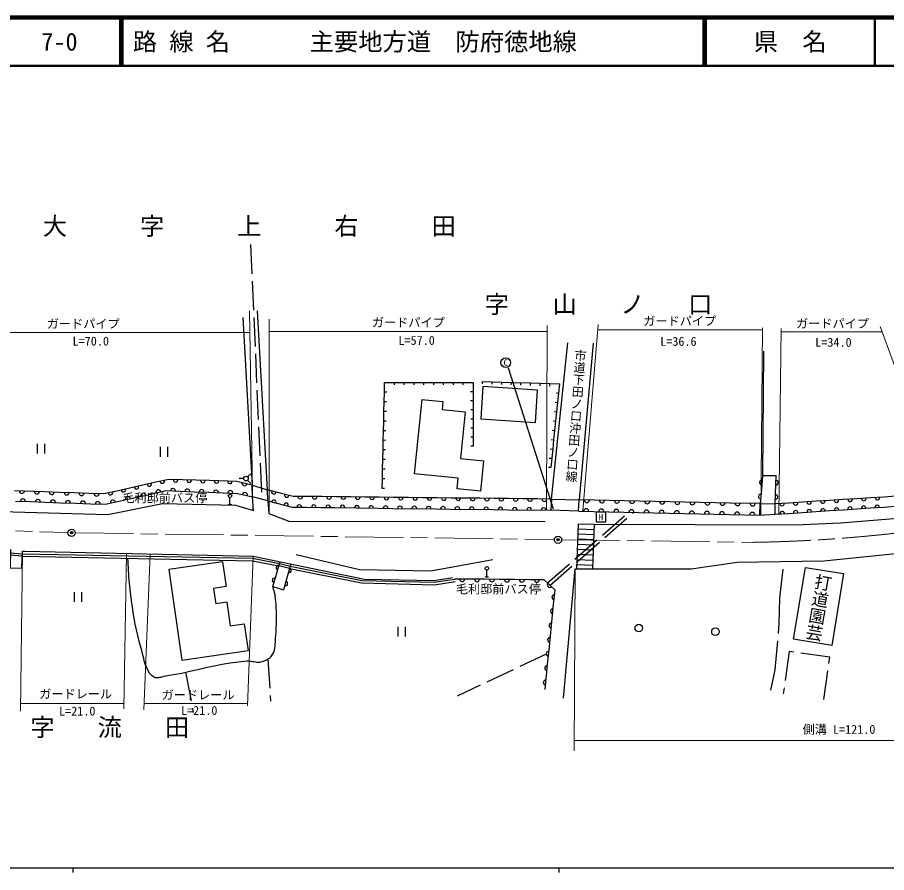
# Model space of a CAD drawing. Units: millimetres, scale not verified. Extents: x 40000 to 680000, y 20000 to 380000.
# Drawn here: x 156611 to 335448, y 204000 to 380000 of the extents above; entities that cross this region are included whole.
import ezdxf
from ezdxf.enums import TextEntityAlignment as Align

# ---------------------------------------------------------------- set-up
doc = ezdxf.new("R2010")
doc.units = ezdxf.units.MM
doc.header["$LTSCALE"] = 1000
doc.header["$PDMODE"] = 32
doc.header["$PDSIZE"] = 500
doc.linetypes.add('CHAIN', pattern=[18.5, 12, -1.5, 3.5, -1.5])
doc.linetypes.add('DASHED', pattern=[7.5, 6, -1.5])
for name, color, linetype, lineweight in [('M-BGD', 7, 'Continuous', 25), ('M-BGD-EXST', 7, 'Continuous', 25), ('M-BMK', 2, 'CHAIN', 13), ('M-BMK-SRVR', 3, 'Continuous', 25), ('M-STR-HTXT', 7, 'Continuous', 13), ('M-STR-STRC', 7, 'Continuous', 25), ('M-TTL', 2, 'Continuous', 140), ('M-TTL-BAND', 7, 'Continuous', 25), ('M-TTL-LINE', 7, 'Continuous', 50)]:
    doc.layers.add(name, color=color, linetype=linetype, lineweight=lineweight)
for name, color, linetype in [('M-BMK-HTXT', 7, 'Continuous'), ('M-OTRS', 6, 'Continuous'), ('M-TTL-TXT', 7, 'Continuous')]:
    doc.layers.add(name, color=color, linetype=linetype)
doc.styles.add('@ＭＳ ゴシック', font='')
doc.styles.add('ＭＳ ゴシック', font='')
doc.styles.get('@ＭＳ ゴシック').set_extended_font_data('@MS Gothic')
doc.styles.get('ＭＳ ゴシック').set_extended_font_data('MS Gothic')

msp = doc.modelspace()

# ---------------------------------------------------------------- linework, layer by layer
at = {"layer": 'M-BGD', "linetype": 'DASHED'}
for p, q in [((204597, 333235), (206812, 282207)), ((204933, 283744), (208061, 282785)), ((208115, 280515), (204971, 281350)), ((266515, 280877), (272221, 280689)), ((309451, 279932), (312512, 279878)), ((265678, 263614), (282411, 278187)), ((266193, 263134), (283451, 278163)), ((272071, 278417), (266347, 278559)), ((309350, 277587), (312552, 277752)), ((157630, 269129), (155174, 269302)), ((155181, 269802), (157657, 269629)), ((212594, 266609), (210425, 267101)), ((210569, 267582), (212728, 267092)), ((265409, 248957), (247087, 240331)), ((315389, 249482), (314170, 240767)), ((323758, 248312), (315389, 249482)), ((208114, 247916), (208704, 239303)), ((322539, 239596), (323758, 248312)), ((191230, 245223), (192807, 236924))]:
    msp.add_line(p, q, dxfattribs=at)
at = {"layer": 'M-BGD'}
for p, q in [((208061, 282785), (205993, 319629)), ((203005, 318260), (204933, 283744)), ((266515, 280877), (269877, 313019)), ((275040, 312975), (272221, 280689)), ((310090, 311281), (309917, 285712)), ((232110, 302870), (232154, 304851)), ((232154, 304851), (234176, 304856)), ((234176, 304856), (236199, 304861)), ((234178, 304356), (234176, 304856)), ((236199, 304861), (240243, 304871)), ((236200, 304361), (236199, 304861)), ((238222, 304366), (238221, 304866)), ((240243, 304871), (242265, 304876)), ((240244, 304371), (240243, 304871)), ((242265, 304876), (244287, 304881)), ((242266, 304376), (242265, 304876)), ((244287, 304881), (246309, 304886)), ((244288, 304381), (244287, 304881)), ((246309, 304886), (250353, 304896)), ((246310, 304386), (246309, 304886)), ((248332, 304391), (248331, 304891)), ((250353, 304896), (250359, 303022)), ((252296, 304589), (252313, 305089)), ((252313, 305089), (254289, 305024)), ((254273, 304525), (254289, 305024)), ((254289, 305024), (256265, 304960)), ((256249, 304460), (256265, 304960)), ((256265, 304960), (258241, 304895)), ((258225, 304396), (258241, 304895)), ((258241, 304895), (262194, 304766)), ((260201, 304331), (260217, 304831)), ((262177, 304267), (262194, 304766)), ((262194, 304766), (264170, 304702)), ((264153, 304202), (264170, 304702)), ((264170, 304702), (266146, 304637)), ((266130, 304137), (266146, 304637)), ((266146, 304637), (268122, 304573)), ((268122, 304573), (267729, 300745)), ((232065, 300890), (232110, 302870)), ((232610, 302859), (232110, 302870)), ((249859, 303021), (250359, 303022)), ((250359, 303022), (250385, 295529)), ((252379, 304019), (251953, 297362)), ((263626, 303300), (252379, 304019)), ((263200, 296643), (263626, 303300)), ((267428, 302710), (267926, 302659)), ((232021, 298909), (232065, 300890)), ((232565, 300878), (232065, 300890)), ((239800, 301363), (238262, 286079)), ((239800, 301363), (244162, 300924)), ((244162, 300924), (243998, 299289)), ((249866, 301147), (250366, 301149)), ((267232, 300796), (267729, 300745)), ((267729, 300745), (267533, 298831)), ((231976, 296928), (232021, 298909)), ((232520, 298897), (232021, 298909)), ((243998, 299289), (248754, 298811)), ((248754, 298811), (247789, 289220)), ((249872, 299274), (250372, 299276)), ((267035, 298882), (267533, 298831)), ((267533, 298831), (267336, 296918)), ((231931, 294947), (231976, 296928)), ((232476, 296917), (231976, 296928)), ((249878, 297401), (250378, 297402)), ((251953, 297362), (263200, 296643)), ((266839, 296969), (267336, 296918)), ((267336, 296918), (267140, 295004)), ((249885, 295527), (250385, 295529)), ((250385, 295529), (250391, 293656)), ((231887, 292966), (231931, 294947)), ((232431, 294936), (231931, 294947)), ((249891, 293654), (250391, 293656)), ((250391, 293656), (250398, 291782)), ((266642, 295055), (267140, 295004)), ((267140, 295004), (266943, 293090)), ((231842, 290985), (231887, 292966)), ((232387, 292955), (231887, 292966)), ((250398, 291782), (249898, 291780)), ((266446, 293141), (266943, 293090)), ((266943, 293090), (266747, 291176)), ((231798, 289005), (231842, 290985)), ((232342, 290974), (231842, 290985)), ((266249, 291227), (266747, 291176)), ((266747, 291176), (266550, 289262)), ((231753, 287024), (231798, 289005)), ((232297, 288993), (231798, 289005)), ((247789, 289220), (252489, 288747)), ((252489, 288747), (251862, 282514)), ((266053, 289314), (266550, 289262)), ((266550, 289262), (266354, 287349)), ((231708, 285043), (231753, 287024)), ((232253, 287012), (231753, 287024)), ((266354, 287349), (265856, 287400)), ((187770, 284920), (185101, 284322)), ((193363, 284754), (187770, 284920)), ((196160, 284671), (193363, 284754)), ((201754, 284504), (196160, 284671)), ((204933, 283744), (201754, 284504)), ((231664, 283062), (231708, 285043)), ((232208, 285032), (231708, 285043)), ((247302, 285170), (238262, 286079)), ((247083, 282994), (247302, 285170)), ((309917, 285712), (309684, 282822)), ((309917, 285712), (312712, 285698)), ((312512, 279878), (312712, 285698)), ((162143, 282360), (156001, 282576)), ((179764, 283125), (177096, 282526)), ((182433, 283723), (179764, 283125)), ((185101, 284322), (182433, 283723)), ((184043, 281912), (187154, 282614)), ((187154, 282614), (190104, 282501)), ((204971, 281350), (204933, 283744)), ((208115, 280515), (208061, 282785)), ((210708, 282108), (208061, 282785)), ((232164, 283051), (231664, 283062)), ((251862, 282514), (247083, 282994)), ((309684, 282822), (309451, 279932)), ((165214, 282252), (162143, 282360)), ((168285, 282144), (165214, 282252)), ((171356, 282036), (168285, 282144)), ((174427, 281928), (171356, 282036)), ((177096, 282526), (174427, 281928)), ((177822, 280507), (180933, 281209)), ((180933, 281209), (184043, 281912)), ((190104, 282501), (193054, 282388)), ((193054, 282388), (196004, 282275)), ((196004, 282275), (201904, 282048)), ((201904, 282048), (204971, 281350)), ((205196, 278550), (204971, 281350)), ((213355, 281431), (210708, 282108)), ((216308, 281400), (213355, 281431)), ((219261, 281369), (216308, 281400)), ((222215, 281338), (219261, 281369)), ((225168, 281308), (222215, 281338)), ((228121, 281277), (225168, 281308)), ((231075, 281246), (228121, 281277)), ((234028, 281215), (231075, 281246)), ((236981, 281185), (234028, 281215)), ((239935, 281154), (236981, 281185)), ((242888, 281123), (239935, 281154)), ((245842, 281092), (242888, 281123)), ((248795, 281061), (245842, 281092)), ((251748, 281031), (248795, 281061)), ((254702, 281000), (251748, 281031)), ((257655, 280969), (254702, 281000)), ((260608, 280938), (257655, 280969)), ((263562, 280908), (260608, 280938)), ((266515, 280877), (263562, 280908)), ((266515, 280877), (266347, 278559)), ((329348, 280942), (326542, 280765)), ((332154, 281119), (329348, 280942)), ((334960, 281297), (332154, 281119)), ((338001, 281536), (334960, 281297)), ((156198, 280447), (159284, 280340)), ((159284, 280340), (162369, 280233)), ((162369, 280233), (165455, 280126)), ((165455, 280126), (168541, 280019)), ((168541, 280019), (171626, 279912)), ((171626, 279912), (174712, 279805)), ((174712, 279805), (177822, 280507)), ((208115, 280515), (213154, 279214)), ((213154, 279214), (216109, 279178)), ((216109, 279178), (219064, 279141)), ((219064, 279141), (222020, 279105)), ((222020, 279105), (230885, 278996)), ((230885, 278996), (233840, 278959)), ((272071, 278417), (272221, 280689)), ((275323, 280626), (272221, 280689)), ((284631, 280437), (275323, 280626)), ((287734, 280373), (284631, 280437)), ((297041, 280184), (287734, 280373)), ((300144, 280121), (297041, 280184)), ((303246, 280058), (300144, 280121)), ((309451, 279932), (303246, 280058)), ((309350, 277587), (309451, 279932)), ((315318, 280055), (312512, 279878)), ((312552, 277752), (312512, 279878)), ((318124, 280232), (315318, 280055)), ((320930, 280410), (318124, 280232)), ((323736, 280587), (320930, 280410)), ((326542, 280765), (323736, 280587)), ((329319, 278859), (332114, 279043)), ((332114, 279043), (334908, 279228)), ((334908, 279228), (337995, 279490)), ((233840, 278959), (242706, 278850)), ((242706, 278850), (245661, 278814)), ((245661, 278814), (254526, 278705)), ((254526, 278705), (257482, 278668)), ((257482, 278668), (266347, 278559)), ((272071, 278417), (275177, 278347)), ((275177, 278347), (278284, 278278)), ((278284, 278278), (281391, 278209)), ((281391, 278209), (284497, 278140)), ((284497, 278140), (287604, 278071)), ((287604, 278071), (290710, 278002)), ((290710, 278002), (300030, 277795)), ((300030, 277795), (303137, 277726)), ((303137, 277726), (309350, 277587)), ((312552, 277752), (315347, 277936)), ((315347, 277936), (318141, 278121)), ((318141, 278121), (320936, 278305)), ((320936, 278305), (323730, 278490)), ((323730, 278490), (326525, 278674)), ((326525, 278674), (329319, 278859)), ((157630, 269129), (204951, 268186)), ((157657, 269629), (205005, 268685)), ((205005, 268685), (210569, 267582)), ((198825, 267939), (187798, 266359)), ((198825, 267939), (199554, 262851)), ((204951, 268186), (210425, 267101)), ((209927, 265433), (210692, 267992)), ((212854, 267546), (211366, 262166)), ((316306, 252019), (318736, 266821)), ((318736, 266821), (326577, 265534)), ((187798, 266359), (190464, 247749)), ((209163, 262875), (209927, 265433)), ((326577, 265534), (324146, 250732)), ((249649, 264389), (246574, 264422)), ((252723, 264356), (249649, 264389)), ((255798, 264324), (252723, 264356)), ((258872, 264291), (255798, 264324)), ((261947, 264258), (258872, 264291)), ((265021, 264226), (261947, 264258)), ((267242, 262158), (265021, 264226)), ((199554, 262851), (196974, 262482)), ((196974, 262482), (197423, 259344)), ((209163, 262875), (211366, 262166)), ((266946, 259232), (267242, 262158)), ((199699, 259670), (197423, 259344)), ((199699, 259670), (200396, 254803)), ((266056, 250453), (266946, 259232)), ((200396, 254803), (203277, 255215)), ((203277, 255215), (204067, 249698)), ((265760, 247527), (266056, 250453)), ((324146, 250732), (316306, 252019)), ((190464, 247749), (204067, 249698)), ((265167, 241675), (265760, 247527))]:
    msp.add_line(p, q, dxfattribs=at)
for points in [[(134600, 281195), (134731, 279596), (136129, 278779), (175240, 277670), (186468, 279941), (201502, 279590), (205196, 278550)], [(208115, 280515), (208368, 277896), (212451, 276297), (265183, 276225)], [(275371, 275675), (316665, 275556), (325946, 276003), (336121, 276818), (347248, 277925)], [(67891, 273279), (155190, 270479), (155138, 266719), (157497, 266644), (157684, 270122), (158147, 270164), (205117, 269140)], [(268989, 239892), (271344, 266509), (295262, 266521), (304683, 267921), (322502, 268187), (354069, 271404), (388513, 272696)], [(205117, 269140), (228006, 264424), (242380, 264132), (246112, 264705)], [(213964, 269447), (227032, 266378), (241690, 266091), (254415, 268464)], [(212594, 266609), (227395, 263614), (242405, 263246), (246654, 263928)], [(212728, 267092), (227451, 264113), (242371, 263747), (246574, 264422)]]:
    msp.add_lwpolyline(points, dxfattribs=at)
at = {"layer": 'M-BGD', "linetype": 'DASHED'}
for points in [[(179295, 268697), (179334, 268059), (179368, 267421), (179399, 266782), (179430, 266143), (179461, 265504), (179497, 264866), (179539, 264228), (179589, 263591), (179649, 262955), (179722, 262320), (179874, 261122), (180030, 259922), (180195, 258723), (180372, 257526), (180567, 256332), (180782, 255142), (181022, 253958), (181292, 252782), (181595, 251615), (181936, 250458), (182125, 249791), (182298, 249094), (182467, 248384), (182646, 247674), (182850, 246980), (183092, 246316), (183387, 245699), (183747, 245142), (184188, 244660), (184724, 244269), (184933, 244176), (185153, 244130), (185382, 244123), (185617, 244146), (185858, 244192), (186101, 244253), (186345, 244321), (186589, 244389), (186829, 244449), (187065, 244492), (188745, 244758), (190418, 245076), (192085, 245432), (193750, 245807), (195413, 246185), (197078, 246551), (198746, 246888), (200420, 247179), (202101, 247408), (203793, 247558), (204089, 247563), (204386, 247543), (204684, 247506), (204982, 247461), (205280, 247413), (205577, 247369), (205873, 247339), (206167, 247327), (206459, 247342), (206748, 247391), (207000, 247456), (207253, 247533), (207504, 247623), (207750, 247727), (207990, 247845), (208219, 247977), (208435, 248126), (208636, 248291), (208818, 248473), (208979, 248674), (209192, 249024), (209356, 249397), (209478, 249789), (209565, 250196), (209624, 250615), (209663, 251041), (209689, 251470), (209708, 251900), (209730, 252326), (209759, 252744), (209825, 253567), (209875, 254393), (209911, 255220), (209930, 256047), (209931, 256875), (209914, 257703), (209878, 258529), (209823, 259354), (209746, 260177), (209648, 260996), (209618, 261188), (209580, 261378), (209536, 261566), (209486, 261754), (209434, 261941), (209378, 262128), (209322, 262314), (209267, 262501), (209213, 262687), (209163, 262875)], [(311655, 241530), (312510, 245729), (313365, 255241), (313495, 260502), (314322, 268065)]]:
    msp.add_lwpolyline(points, dxfattribs=at)
at = {"layer": 'M-BGD'}
for centre, radius, start, end in [((186445, 284580), 458, 187.34175, 17.93675), ((189167, 284846), 468, 174.31072, 2.28441), ((191964, 284763), 468, 174.31022, 2.28494), ((194761, 284680), 468, 174.31139, 2.285), ((197558, 284597), 468, 174.31139, 2.285), ((200355, 284513), 468, 174.31074, 2.28561), ((309784, 284268), 484, 83.44516, 267.33808), ((312677, 284242), 486, 266.3163, 89.73379), ((178439, 282784), 458, 187.34175, 17.93675), ((181108, 283383), 458, 187.3417, 17.93803), ((183776, 283981), 458, 187.3417, 17.93803), ((185606, 282231), 532, 16.21499, 189.22429), ((188629, 282565), 492, 356.88485, 178.72629), ((191579, 282452), 492, 356.88368, 178.7263), ((194529, 282339), 492, 356.88368, 178.7263), ((197479, 282226), 492, 356.88485, 178.72629), ((200429, 282113), 492, 356.88372, 178.72625), ((203355, 284170), 547, 171.45459, 341.63866), ((157537, 282535), 512, 179.36054, 356.60898), ((157741, 280379), 515, 359.66019, 176.37056), ((160608, 282427), 512, 179.36114, 356.60842), ((160826, 280272), 515, 359.66079, 176.37001), ((163679, 282318), 512, 179.36003, 356.60841), ((166750, 282210), 512, 179.36054, 356.60898), ((169821, 282102), 512, 179.36054, 356.60898), ((172892, 281994), 512, 179.36054, 356.60898), ((175771, 282186), 458, 187.34195, 17.93779), ((179385, 280827), 532, 16.21446, 189.22506), ((182495, 281529), 532, 16.21499, 189.22429), ((203432, 281675), 525, 349.88257, 164.46859), ((209374, 282405), 457, 160.30544, 351.0029), ((212021, 281728), 457, 160.30544, 351.0029), ((214831, 281408), 492, 178.5084, 0.29736), ((217785, 281377), 492, 178.50842, 0.29851), ((220738, 281346), 492, 178.5084, 0.29736), ((223691, 281315), 492, 178.50842, 0.29851), ((226645, 281285), 492, 178.50782, 0.29793), ((229598, 281254), 492, 178.50842, 0.29851), ((232551, 281223), 492, 178.50782, 0.29793), ((235505, 281192), 492, 178.50727, 0.2985), ((238458, 281161), 492, 178.50782, 0.29909), ((241411, 281131), 492, 178.50841, 0.29735), ((244365, 281100), 492, 178.50842, 0.29851), ((247318, 281069), 492, 178.50841, 0.29735), ((250271, 281038), 492, 178.50842, 0.29851), ((253225, 281008), 492, 178.5084, 0.29736), ((256178, 280977), 492, 178.50842, 0.29851), ((259131, 280946), 492, 178.5084, 0.29736), ((262085, 280915), 492, 178.50842, 0.29851), ((265038, 280885), 492, 178.5084, 0.29736), ((309551, 281378), 484, 83.44506, 267.33817), ((312576, 281332), 486, 266.3163, 89.73379), ((327947, 280823), 470, 179.90404, 7.32916), ((330753, 281000), 470, 179.90579, 7.32734), ((333559, 281178), 470, 179.90518, 7.32802), ((163912, 280165), 515, 359.6613, 176.37057), ((166997, 280058), 515, 359.66019, 176.37056), ((170083, 279951), 515, 359.66019, 176.37056), ((173168, 279844), 515, 359.66075, 176.37004), ((176274, 280125), 532, 16.21499, 189.22429), ((209391, 280250), 438, 337.39305, 173.64907), ((211910, 279599), 438, 337.39277, 173.64935), ((214632, 279203), 493, 358.43608, 180.15292), ((217587, 279167), 493, 358.43608, 180.15292), ((220542, 279131), 493, 358.43722, 180.15177), ((223497, 279094), 493, 358.43608, 180.15292), ((226452, 279058), 493, 358.43608, 180.15292), ((229408, 279021), 493, 358.43608, 180.15292), ((232363, 278985), 493, 358.43722, 180.15293), ((235318, 278949), 493, 358.43664, 180.15234), ((238273, 278912), 493, 358.4355, 180.15348), ((241228, 278876), 493, 358.4355, 180.15348), ((244183, 278840), 493, 358.4355, 180.15348), ((247139, 278803), 493, 358.43664, 180.15234), ((250094, 278767), 493, 358.4355, 180.15348), ((253049, 278730), 493, 358.43609, 180.1529), ((256004, 278694), 493, 358.43609, 180.1529), ((258959, 278658), 493, 358.43724, 180.15176), ((261914, 278621), 493, 358.43609, 180.1529), ((264870, 278585), 493, 358.43608, 180.15292), ((273773, 280675), 518, 180.77071, 356.89716), ((276875, 280612), 518, 180.77125, 356.8977), ((279978, 280549), 518, 180.77066, 356.89832), ((283080, 280486), 518, 180.77066, 356.89832), ((286183, 280423), 518, 180.77069, 356.89718), ((289285, 280359), 518, 180.77183, 356.89715), ((292388, 280296), 518, 180.77011, 356.89885), ((295490, 280233), 518, 180.77011, 356.89885), ((298593, 280170), 518, 180.77181, 356.89717), ((301695, 280107), 518, 180.77181, 356.89717), ((304798, 280044), 518, 180.77068, 356.89829), ((307900, 279981), 518, 180.77011, 356.89885), ((313917, 279936), 470, 179.90404, 7.32916), ((316723, 280113), 470, 179.90579, 7.32734), ((319529, 280291), 470, 179.90404, 7.32916), ((322335, 280468), 470, 179.90572, 7.32741), ((325125, 278614), 468, 359.8399, 187.71599), ((325141, 280646), 470, 179.90579, 7.32734), ((327920, 278799), 468, 359.83921, 187.71554), ((330714, 278983), 468, 359.8399, 187.71599), ((333509, 279168), 468, 359.83929, 187.71668), ((273624, 278364), 518, 0.73969, 176.71221), ((276730, 278295), 518, 0.73969, 176.71221), ((279837, 278226), 518, 0.73858, 176.71222), ((282943, 278157), 518, 0.73858, 176.71222), ((286050, 278087), 518, 0.73969, 176.71221), ((289157, 278018), 518, 0.73969, 176.71221), ((292263, 277949), 518, 0.73858, 176.71222), ((295370, 277880), 518, 0.73913, 176.71169), ((298476, 277811), 518, 0.74027, 176.71166), ((301583, 277742), 518, 0.74027, 176.71166), ((304689, 277673), 518, 0.73858, 176.71222), ((307796, 277604), 518, 0.73858, 176.71222), ((313947, 277876), 468, 359.83974, 187.71492), ((316742, 278061), 468, 359.83929, 187.71668), ((319536, 278245), 468, 359.83982, 187.71607), ((322331, 278430), 468, 359.83929, 187.71668), ((210260, 266727), 448, 66.70447, 260.0216), ((212514, 266192), 466, 250.41066, 78.67013), ((209495, 264169), 448, 66.70556, 260.0205), ((211770, 263502), 466, 250.41109, 78.66852), ((248112, 264418), 513, 180.79808, 357.98316), ((251186, 264385), 513, 180.79863, 357.98374), ((254261, 264353), 513, 180.79806, 357.9843), ((257335, 264320), 513, 180.79976, 357.9826), ((260410, 264287), 513, 180.79808, 357.98316), ((263484, 264255), 513, 180.79806, 357.9843), ((266136, 263196), 506, 137.70311, 316.40031), ((267084, 260696), 490, 83.07974, 265.35021), ((266788, 257770), 490, 83.08157, 265.34849), ((266491, 254844), 490, 83.08157, 265.34849), ((266195, 251917), 490, 83.07974, 265.35021), ((265898, 248991), 490, 83.07978, 265.349), ((265602, 246065), 490, 83.08088, 265.34907), ((265305, 243139), 490, 83.08157, 265.34849)]:
    msp.add_arc(centre, radius, start, end, dxfattribs=at)
at = {"layer": 'M-BGD-EXST'}
for p, q in [((257578, 307881), (266818, 278873)), ((160661, 292232), (160661, 290232)), ((162161, 292232), (162161, 290232)), ((186017, 291598), (186017, 289598)), ((187517, 291598), (187517, 289598)), ((203174, 285088), (202231, 285088)), ((203978, 285422), (204645, 286088)), ((203978, 284755), (204645, 284088)), ((200350, 279772), (200350, 281172)), ((200000, 279772), (200700, 279772)), ((252842, 264866), (253542, 264866)), ((253192, 264866), (253192, 266266)), ((168297, 261739), (168297, 259739)), ((169797, 261739), (169797, 259739)), ((234862, 254605), (234862, 252605)), ((236362, 254605), (236362, 252605))]:
    msp.add_line(p, q, dxfattribs=at)
msp.add_lwpolyline([(275665, 276164), (277665, 276164), (277665, 278164), (275665, 278164)], close=True, dxfattribs=at)
for centre, radius in [((257094, 308957), 1000), ((203645, 285088), 471), ((200350, 281522), 350), ((253192, 266616), 350), ((284464, 254323), 779), ((300238, 253585), 779)]:
    msp.add_circle(centre, radius, dxfattribs=at)
at = {"layer": 'M-BMK'}
for p, q in [((68751, 277367), (167024, 273962)), ((168524, 273926), (267093, 272516)), ((268592, 272495), (307846, 271965))]:
    msp.add_line(p, q, dxfattribs=at)
msp.add_arc((303084, 576318), 304390, 270.89639, 277.71849, dxfattribs=at)
at = {"layer": 'M-BMK-SRVR'}
for centre in [(167774, 273936), (267842, 272505)]:
    msp.add_circle(centre, 750, dxfattribs=at)
at = {"layer": 'M-OTRS'}
for p in [(167774, 273936), (267842, 272505)]:
    msp.add_point(p, dxfattribs=at)
at = {"layer": 'M-STR-HTXT'}
for p, q in [((204351, 319614), (205082, 278633)), ((208442, 317896), (208386, 277908)), ((265607, 316607), (265460, 278641)), ((272926, 278449), (276109, 316821)), ((134759, 315146), (204431, 315146)), ((265602, 315367), (208439, 315367)), ((276014, 315666), (309904, 315666)), ((309909, 316133), (309546, 277575)), ((313245, 277760), (313778, 315997)), ((313768, 315282), (334498, 315282)), ((334102, 316362), (347325, 280311)), ((157697, 269990), (157280, 237213)), ((178494, 237678), (179082, 269700)), ((183956, 269477), (182628, 237473)), ((203955, 238292), (205117, 269140)), ((271375, 266428), (271140, 229037)), ((157300, 238770), (178514, 238770)), ((182683, 238808), (203974, 238808)), ((271154, 231162), (392840, 231162))]:
    msp.add_line(p, q, dxfattribs=at)
at = {"layer": 'M-STR-STRC'}
for p, q in [((271980, 275807), (271618, 266509)), ((271980, 275807), (275371, 275675)), ((275015, 266511), (275371, 275675)), ((271898, 273709), (275290, 273577)), ((271939, 274758), (275331, 274626)), ((271857, 272660), (275249, 272528)), ((271776, 270563), (275167, 270431)), ((271816, 271611), (275208, 271479)), ((271694, 268465), (275086, 268333)), ((271735, 269514), (275127, 269382)), ((271653, 267416), (275045, 267284))]:
    msp.add_line(p, q, dxfattribs=at)
at = {"layer": 'M-TTL'}
msp.add_line((680000, 380000), (40000, 380000), dxfattribs=at)
at = {"layer": 'M-TTL-BAND'}
for p, q in [((40000, 205000), (579000, 205000)), ((168000, 205000), (168000, 204000)), ((268000, 205000), (268000, 204000))]:
    msp.add_line(p, q, dxfattribs=at)
at = {"layer": 'M-TTL-LINE'}
for p, q in [((177750, 380000), (177750, 370000)), ((178250, 380000), (178250, 370000)), ((297750, 380000), (297750, 370000)), ((298250, 380000), (298250, 370000)), ((333000, 380000), (333000, 370000)), ((40000, 370000), (680000, 370000))]:
    msp.add_line(p, q, dxfattribs=at)

# ---------------------------------------------------------------- texts
at = {"layer": 'M-BGD-EXST', "style": 'ＭＳ ゴシック'}
for s, p in [('C', (257094, 308957)), ('H', (276665, 277164))]:
    msp.add_text(s, height=1320, dxfattribs=at).set_placement(p, align=Align.MIDDLE_CENTER)
at = {"layer": 'M-BMK-HTXT', "style": '@ＭＳ ゴシック'}
msp.add_text('市道下田ノ口沖田ノ口線', height=1833, rotation=265.784, dxfattribs=at).set_placement((269052, 284384), align=Align.BOTTOM_RIGHT)
at = {"layer": 'M-BMK-HTXT', "style": 'ＭＳ ゴシック'}
for p in [(178204, 279663), (246824, 260901)]:
    msp.add_text('毛利邸前バス停', height=1833, dxfattribs=at).set_placement(p, align=Align.BOTTOM_LEFT)
at = {"layer": 'M-BMK-HTXT', "style": '@ＭＳ ゴシック'}
msp.add_text('打道園芸', height=2566, rotation=260.061, dxfattribs=at).set_placement((320641, 265781), align=Align.BOTTOM_LEFT)
at = {"layer": 'M-BMK-HTXT', "char_height": 3666, "attachment_point": 7, "style": 'ＭＳ ゴシック'}
for s, insert in [('\\T4;大字上右田', (161816, 334819)), ('\\T2.79;字山ノ口', (252757, 318738)), ('\\T2.77;字流田', (159257, 231687))]:
    msp.add_mtext(s, dxfattribs=dict(at, insert=insert))
at = {"layer": 'M-STR-HTXT', "style": 'ＭＳ ゴシック'}
for s, p in [('ガードパイプ', (229537, 315752)), ('ガードパイプ', (285382, 316054)), ('ガードパイプ', (162658, 315484)), ('ガードパイプ', (316805, 315535)), ('L=70.0', (167972, 311915)), ('L=57.0', (235012, 312062)), ('L=36.6', (288865, 311858)), ('L=34.0', (320765, 311665)), ('ガードレール', (161108, 239314)), ('ガードレール', (186293, 239106)), ('L=21.0', (165194, 235777)), ('L=21.0', (190285, 235911)), ('側溝 L=121.0', (318167, 232012))]:
    msp.add_text(s, height=1833, dxfattribs=at).set_placement(p, align=Align.BOTTOM_LEFT)
at = {"layer": 'M-TTL-TXT', "style": 'ＭＳ ゴシック'}
for s, p in [('路 線 名', (180380, 375000)), ('主要地方道\u3000防府徳地線', (216734, 375000)), ('7-0', (161521, 375000))]:
    msp.add_text(s, height=3666, dxfattribs=at).set_placement(p, align=Align.MIDDLE_LEFT)
msp.add_text('県\u3000名', height=3666, dxfattribs=at).set_placement((315625, 375000), align=Align.MIDDLE_CENTER)

doc.saveas('drawing.dxf')
